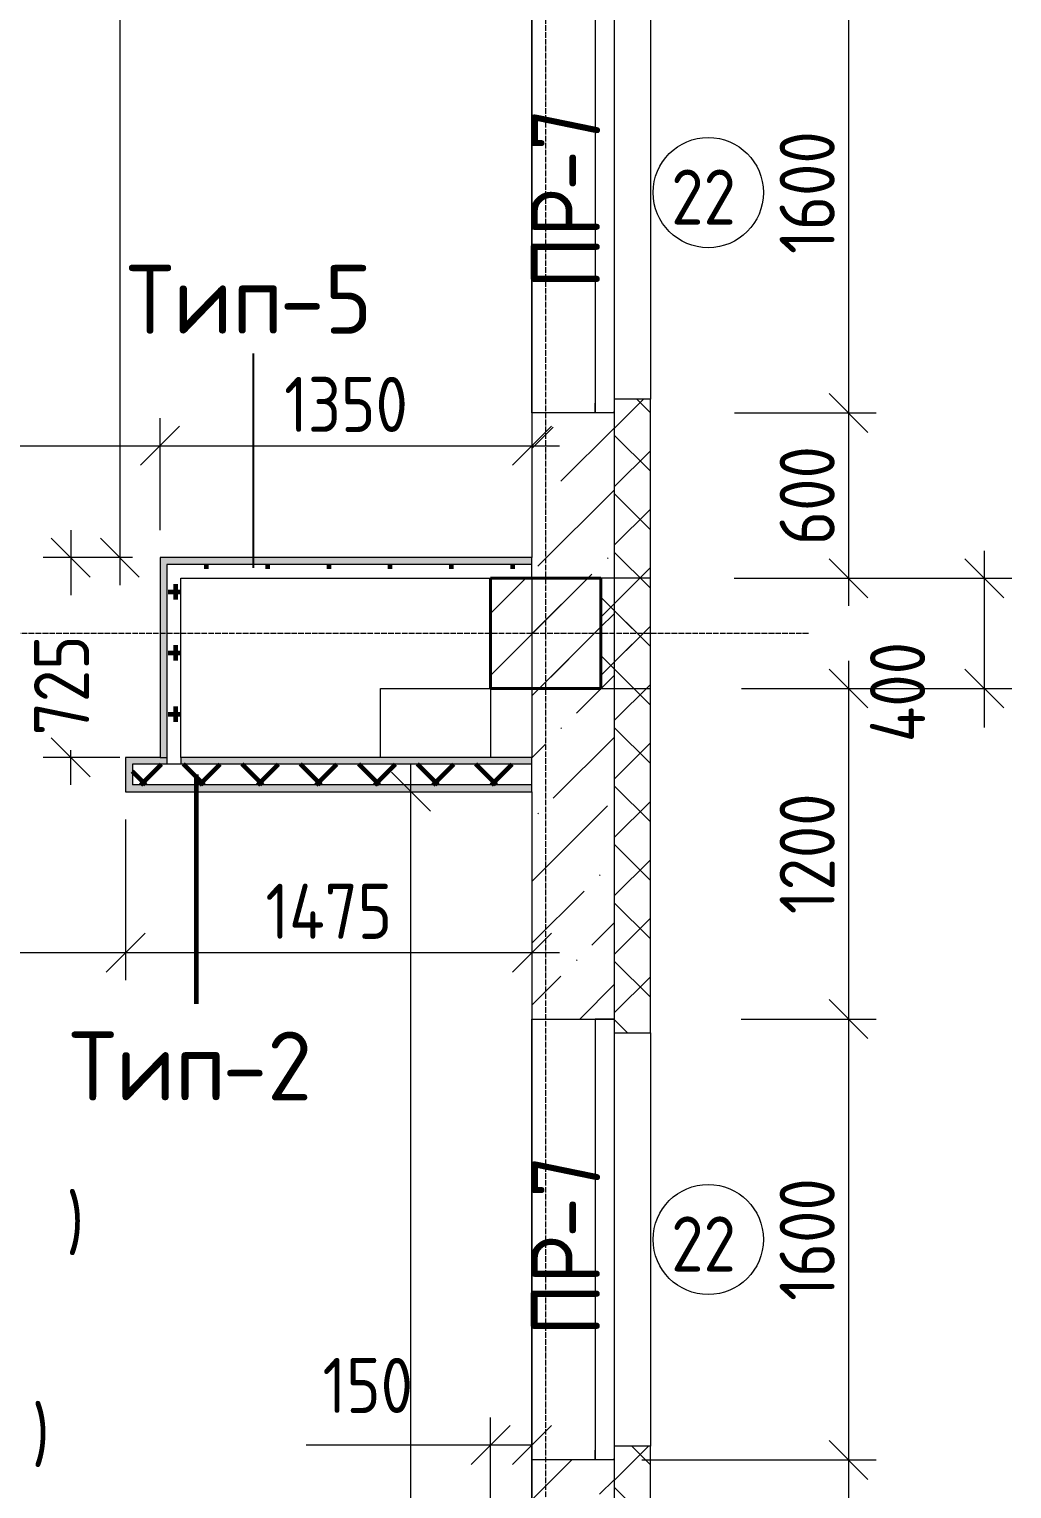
# Model space of a CAD drawing. Header units: millimetres. Extents: x -60946 to 138510, y -262288 to 24501.
# Drawn here: x 59734 to 63301, y -198328 to -193031 of the extents above; entities that cross this region are included whole.
import ezdxf

# ---------------------------------------------------------------- set-up
doc = ezdxf.new("R2010")
doc.units = ezdxf.units.MM
doc.linetypes.add('ADSK_Линия сетки', pattern=[25, 20, -2.5, 0, -2.5])
for name, color, linetype, lineweight in [('2)Тип-2', 3, 'Continuous', 60), ('2)Тип-5', 1, 'Continuous', 60), ('_ Окна', 7, 'Continuous', 18), ('Марки', 7, 'Continuous', 20), ('Марки окон', 7, 'Continuous', 20), ('Несущие колонны', 7, 'Continuous', 18), ('Окна', 7, 'Continuous', 9), ('Оси', 7, 'Continuous', 9), ('Перекрытие', 7, 'Continuous', 18), ('Размеры', 7, 'Continuous', 9), ('Стены внутренние', 7, 'Continuous', 18), ('Стены наружные', 7, 'Continuous', 18), ('Стены штриховка', 7, 'Continuous', 9)]:
    doc.layers.add(name, color=color, linetype=linetype, lineweight=lineweight)
doc.styles.add('GOST Common_2', font='', dxfattribs={"width": 0.9, "height": 250})
doc.styles.add('GOST Common_3', font='', dxfattribs={"width": 0.9, "height": 200})
doc.styles.add('GOST Common_4', font='', dxfattribs={"height": 250})
doc.styles.get('GOST Common_2').set_extended_font_data('GOST Common')
doc.styles.get('GOST Common_3').set_extended_font_data('GOST Common')
doc.styles.get('GOST Common_4').set_extended_font_data('GOST Common')
doc.dimstyles.new('ADSK_Основной_2_0', dxfattribs={"dimscale": 304.8, "dimtxt": 201.142999, "dimasz": 0.463911, "dimexe": 0.328084, "dimexo": 0.328084, "dimgap": 0.164042, "dimtad": 1, "dimdec": 3, "dimrnd": 0.001, "dimdsep": 46, "dimtxsty": 'GOST Common_3', "dimblk1": 'OBLIQUE', "dimblk2": 'OBLIQUE', "dimsah": 1, "dimcen": 0.09, "dimdle": 0.328084, "dimazin": 2, "dimtfac": 1, "dimtdec": 4, "dimtix": 1, "dimtmove": 0, "dimatfit": 3, "dimfxl": 1, "dimtvp": 1, "dimtolj": 1, "dimtzin": 0, "dimlwd": 20, "dimlwe": 20, "dimarcsym": 2})
doc.dimstyles.new('ADSK_Основной_2_0_1', dxfattribs={"dimscale": 304.8, "dimtxt": 201.142999, "dimasz": 0.463911, "dimexe": 0.328084, "dimexo": 0.328084, "dimgap": 0.164042, "dimtad": 1, "dimdec": 3, "dimrnd": 0.001, "dimdsep": 46, "dimtxsty": 'GOST Common_3', "dimblk1": 'OBLIQUE', "dimblk2": 'OBLIQUE', "dimsah": 1, "dimcen": 0.09, "dimdle": 0.328084, "dimazin": 2, "dimtfac": 1, "dimtdec": 4, "dimtix": 1, "dimtmove": 1, "dimatfit": 3, "dimfxl": 1, "dimtvp": 1, "dimtolj": 1, "dimtzin": 0, "dimlwd": 20, "dimlwe": 20, "dimarcsym": 2})
doc.dimstyles.new('ADSK_Основной_2_0_2', dxfattribs={"dimscale": 304.8, "dimtxt": 201.142999, "dimasz": 0.463911, "dimexe": 0.328084, "dimexo": 0.328084, "dimgap": 0.164042, "dimtad": 1, "dimdec": 3, "dimrnd": 0.001, "dimdsep": 46, "dimtxsty": 'GOST Common_3', "dimblk1": 'OBLIQUE', "dimblk2": 'OBLIQUE', "dimsah": 1, "dimcen": 0.09, "dimdle": 0.328084, "dimazin": 2, "dimtfac": 1, "dimtdec": 4, "dimtix": 1, "dimtmove": 0, "dimatfit": 3, "dimfxl": 1, "dimtvp": 1, "dimtolj": 1, "dimtzin": 0, "dimlwd": 20, "dimlwe": 20, "dimarcsym": 2})
pattern_1 = [(45, (9.36, -198628.46), (-106.066, 106.066), []), (135, (9.36, -198628.46), (-106.066, -106.066), [])]
pattern_2 = [(0, (9.36, -198628.46), (111.125, 111.125), [55.562, -166.688]), (90, (37.14, -198656.24), (-111.125, 111.125), [55.562, -166.688])]

# ---------------------------------------------------------------- blocks, each defined once
blk = doc.blocks.new('ADSK_КолоннаЖБ_Прямоугольная - 400x400 мм-1807143-Кладочный план 4-го этажа')
at = {"layer": 'Несущие колонны', "lineweight": 40}
for p, q in [((-200, 200), (200, 200)), ((-200, -200), (-200, 200)), ((200, 200), (200, -200)), ((200, -200), (-200, -200))]:
    blk.add_line(p, q, dxfattribs=at)
blk = doc.blocks.new('ОКНО L03 _2СТ_RS - ОК-5_1600х2000h-3556615-Кладочный план 4-го этажа')
at = {"layer": '_ Окна'}
for p, q in [((-838.1, 149), (761.9, 149)), ((-838.1, 149), (-838.1, 79)), ((-838.1, 149), (-833.1, 149)), ((-818.1, 149), (-38.1, 149)), ((-38.1, 149), (741.9, 149)), ((761.9, 149), (756.9, 149)), ((761.9, 149), (761.9, 79)), ((-838.1, 79), (761.9, 79)), ((-838.1, 79), (-803.1, 79)), ((-818.1, 79), (-38.1, 79)), ((-38.1, 79), (741.9, 79)), ((761.9, 79), (726.9, 79))]:
    blk.add_line(p, q, dxfattribs=at)
at = {"layer": 'Окна'}
blk.add_line((-888.1, -150), (811.9, -150), dxfattribs=at)
blk = doc.blocks.new('_Oblique')
at = {"color": 0, "linetype": 'ByBlock', "lineweight": -2}
blk.add_line((-0.5, -0.5), (0.5, 0.5), dxfattribs=at)
blk = doc.blocks.new('*D5826')
at = {"layer": 'Defpoints', "color": 0, "transparency": 16777216}
for p in [(62194.5, -192823.5), (62194.5, -194423.5), (62708.4, -194423.5)]:
    blk.add_point(p, dxfattribs=at)
at = {"layer": 'Размеры', "color": 0, "lineweight": 20, "transparency": 16777216}
for p, q in [((62708.4, -192723.5), (62708.4, -194523.5)), ((62294.5, -192823.5), (62808.4, -192823.5)), ((62294.5, -194423.5), (62808.4, -194423.5))]:
    blk.add_line(p, q, dxfattribs=at)
at = {"layer": 'Размеры', "color": 0, "lineweight": 20, "transparency": 16777216, "xscale": 141.4, "yscale": 141.4, "zscale": 141.4}
for p, rotation in [((62708.4, -192823.5), 90), ((62708.4, -194423.5), 270)]:
    blk.add_blockref('_Oblique', p, dxfattribs=dict(at, rotation=rotation))
at = {"layer": 'Размеры', "color": 0, "lineweight": 9, "transparency": 16777216, "insert": (62558.4, -193623.5), "char_height": 200, "width": 560.473, "attachment_point": 5, "rotation": 90, "style": 'GOST Common_3'}
blk.add_mtext('\\A1;1600', dxfattribs=at)
blk = doc.blocks.new('*D5827')
at = {"layer": 'Defpoints', "color": 0, "transparency": 16777216}
for p in [(62194.5, -194423.5), (62193.4, -195023.5), (62708.4, -195023.5)]:
    blk.add_point(p, dxfattribs=at)
at = {"layer": 'Размеры', "color": 0, "lineweight": 20, "transparency": 16777216}
for p, q in [((62708.4, -194323.5), (62708.4, -195123.5)), ((62294.5, -194423.5), (62808.4, -194423.5)), ((62293.4, -195023.5), (62808.4, -195023.5))]:
    blk.add_line(p, q, dxfattribs=at)
at = {"layer": 'Размеры', "color": 0, "lineweight": 20, "transparency": 16777216, "xscale": 141.4, "yscale": 141.4, "zscale": 141.4}
for p, rotation in [((62708.4, -194423.5), 90), ((62708.4, -195023.5), 270)]:
    blk.add_blockref('_Oblique', p, dxfattribs=dict(at, rotation=rotation))
at = {"layer": 'Размеры', "color": 0, "lineweight": 9, "transparency": 16777216, "insert": (62558.4, -194723.5), "char_height": 200, "width": 454.106, "attachment_point": 5, "rotation": 90, "style": 'GOST Common_3'}
blk.add_mtext('\\A1;600', dxfattribs=at)
blk = doc.blocks.new('*D5828')
at = {"layer": 'Defpoints', "color": 0, "transparency": 16777216}
for p in [(62193.4, -195023.5), (62219.5, -195423.5), (63201.3, -195423.5)]:
    blk.add_point(p, dxfattribs=at)
at = {"layer": 'Размеры', "color": 0, "lineweight": 20, "transparency": 16777216}
for p, q in [((63201.3, -194923.5), (63201.3, -195423.5)), ((62293.4, -195023.5), (63301.3, -195023.5)), ((62319.5, -195423.5), (63301.3, -195423.5)), ((63201.3, -195423.5), (63201.3, -195564.9))]:
    blk.add_line(p, q, dxfattribs=at)
at = {"layer": 'Размеры', "color": 0, "lineweight": 20, "transparency": 16777216, "xscale": 141.4, "yscale": 141.4, "zscale": 141.4}
for p, rotation in [((63201.3, -195023.5), 90), ((63201.3, -195423.5), 270)]:
    blk.add_blockref('_Oblique', p, dxfattribs=dict(at, rotation=rotation))
at = {"layer": 'Размеры', "color": 0, "lineweight": 9, "transparency": 16777216, "insert": (62786.5, -195618.8), "char_height": 200, "width": 474.561, "attachment_point": 1, "rotation": 90, "line_spacing_factor": 1.022761, "style": 'GOST Common_3'}
blk.add_mtext('\\A1;400', dxfattribs=at)
blk = doc.blocks.new('*D5829')
at = {"layer": 'Defpoints', "color": 0, "transparency": 16777216}
for p in [(62219.5, -195423.5), (62219, -196623.5), (62708.4, -196623.5)]:
    blk.add_point(p, dxfattribs=at)
at = {"layer": 'Размеры', "color": 0, "lineweight": 20, "transparency": 16777216}
for p, q in [((62708.4, -195323.5), (62708.4, -196723.5)), ((62319.5, -195423.5), (62808.4, -195423.5)), ((62319, -196623.5), (62808.4, -196623.5))]:
    blk.add_line(p, q, dxfattribs=at)
at = {"layer": 'Размеры', "color": 0, "lineweight": 20, "transparency": 16777216, "xscale": 141.4, "yscale": 141.4, "zscale": 141.4}
for p, rotation in [((62708.4, -195423.5), 90), ((62708.4, -196623.5), 270)]:
    blk.add_blockref('_Oblique', p, dxfattribs=dict(at, rotation=rotation))
at = {"layer": 'Размеры', "color": 0, "lineweight": 9, "transparency": 16777216, "insert": (62558.4, -196023.5), "char_height": 200, "width": 560.473, "attachment_point": 5, "rotation": 90, "style": 'GOST Common_3'}
blk.add_mtext('\\A1;1200', dxfattribs=at)
blk = doc.blocks.new('*D5830')
at = {"layer": 'Defpoints', "color": 0, "transparency": 16777216}
for p in [(62219, -196623.5), (61858.4, -198223.5), (62708.4, -198223.5)]:
    blk.add_point(p, dxfattribs=at)
at = {"layer": 'Размеры', "color": 0, "lineweight": 20, "transparency": 16777216}
for p, q in [((62708.4, -196523.5), (62708.4, -198323.5)), ((62319, -196623.5), (62808.4, -196623.5)), ((61958.4, -198223.5), (62808.4, -198223.5))]:
    blk.add_line(p, q, dxfattribs=at)
at = {"layer": 'Размеры', "color": 0, "lineweight": 20, "transparency": 16777216, "xscale": 141.4, "yscale": 141.4, "zscale": 141.4}
for p, rotation in [((62708.4, -196623.5), 90), ((62708.4, -198223.5), 270)]:
    blk.add_blockref('_Oblique', p, dxfattribs=dict(at, rotation=rotation))
at = {"layer": 'Размеры', "color": 0, "lineweight": 9, "transparency": 16777216, "insert": (62558.4, -197423.5), "char_height": 200, "width": 560.473, "attachment_point": 5, "rotation": 90, "style": 'GOST Common_3'}
blk.add_mtext('\\A1;1600', dxfattribs=at)
blk = doc.blocks.new('*D5831')
at = {"layer": 'Defpoints', "color": 0, "transparency": 16777216}
for p in [(61858.4, -198223.5), (61809.4, -199423.5), (62708.4, -199423.5)]:
    blk.add_point(p, dxfattribs=at)
at = {"layer": 'Размеры', "color": 0, "lineweight": 20, "transparency": 16777216}
for p, q in [((62708.4, -198123.5), (62708.4, -199523.5)), ((61958.4, -198223.5), (62808.4, -198223.5)), ((61909.4, -199423.5), (62808.4, -199423.5))]:
    blk.add_line(p, q, dxfattribs=at)
at = {"layer": 'Размеры', "color": 0, "lineweight": 20, "transparency": 16777216, "xscale": 141.4, "yscale": 141.4, "zscale": 141.4}
for p, rotation in [((62708.4, -198223.5), 90), ((62708.4, -199423.5), 270)]:
    blk.add_blockref('_Oblique', p, dxfattribs=dict(at, rotation=rotation))
at = {"layer": 'Размеры', "color": 0, "lineweight": 9, "transparency": 16777216, "insert": (62558.4, -198823.5), "char_height": 200, "width": 560.473, "attachment_point": 5, "rotation": 90, "style": 'GOST Common_3'}
blk.add_mtext('\\A1;1200', dxfattribs=at)
blk = doc.blocks.new('*D5971')
at = {"layer": 'Defpoints', "color": 0, "transparency": 16777216}
for p in [(60306.3, -189423.5), (60063.2, -194948.5), (60209.4, -194948.5)]:
    blk.add_point(p, dxfattribs=at)
at = {"layer": 'Размеры', "color": 0, "lineweight": 20, "transparency": 16777216}
for p, q in [((60063.2, -189323.5), (60063.2, -195048.5)), ((60206.3, -189423.5), (59963.2, -189423.5)), ((60109.4, -194948.5), (59963.2, -194948.5))]:
    blk.add_line(p, q, dxfattribs=at)
at = {"layer": 'Размеры', "color": 0, "lineweight": 20, "transparency": 16777216, "xscale": 141.4, "yscale": 141.4, "zscale": 141.4}
for p, rotation in [((60063.2, -189423.5), 90), ((60063.2, -194948.5), 270)]:
    blk.add_blockref('_Oblique', p, dxfattribs=dict(at, rotation=rotation))
at = {"layer": 'Размеры', "color": 0, "lineweight": 9, "transparency": 16777216, "insert": (59913.2, -192186), "char_height": 200, "width": 605.475, "attachment_point": 5, "rotation": 90, "style": 'GOST Common_3'}
blk.add_mtext('\\A1;5525', dxfattribs=at)
blk = doc.blocks.new('*D5972')
at = {"layer": 'Defpoints', "color": 0, "transparency": 16777216}
for p in [(60209.4, -194948.5), (59885.1, -195673.5), (60163.1, -195673.5)]:
    blk.add_point(p, dxfattribs=at)
at = {"layer": 'Размеры', "color": 0, "lineweight": 20, "transparency": 16777216}
for p, q in [((59885.1, -194848.5), (59885.1, -195084.9)), ((60109.4, -194948.5), (59785.1, -194948.5)), ((59885.1, -195773.5), (59885.1, -195647.8)), ((60063.1, -195673.5), (59785.1, -195673.5))]:
    blk.add_line(p, q, dxfattribs=at)
at = {"layer": 'Размеры', "color": 0, "lineweight": 20, "transparency": 16777216, "xscale": 141.4, "yscale": 141.4, "zscale": 141.4}
for p, rotation in [((59885.1, -194948.5), 90), ((59885.1, -195673.5), 270)]:
    blk.add_blockref('_Oblique', p, dxfattribs=dict(at, rotation=rotation))
at = {"layer": 'Размеры', "color": 0, "lineweight": 9, "transparency": 16777216, "insert": (59751.8, -195593.4), "char_height": 200, "width": 454.106, "attachment_point": 1, "rotation": 90, "line_spacing_factor": 1.022761, "style": 'GOST Common_3'}
blk.add_mtext('\\A1;725', dxfattribs=at)
blk = doc.blocks.new('*D6041')
at = {"layer": 'Defpoints', "color": 0, "transparency": 16777216}
for p in [(58884.4, -195798.5), (60084.4, -195798.5), (60084.4, -196382.2)]:
    blk.add_point(p, dxfattribs=at)
at = {"layer": 'Размеры', "color": 0, "lineweight": 20, "transparency": 16777216}
for p, q in [((58884.4, -195898.5), (58884.4, -196482.2)), ((60084.4, -195898.5), (60084.4, -196482.2)), ((58784.4, -196382.2), (60184.4, -196382.2))]:
    blk.add_line(p, q, dxfattribs=at)
at = {"layer": 'Размеры', "color": 0, "lineweight": 20, "transparency": 16777216, "xscale": 141.4, "yscale": 141.4, "zscale": 141.4, "rotation": 180}
blk.add_blockref('_Oblique', (58884.4, -196382.2), dxfattribs=at)
at = {"layer": 'Размеры', "color": 0, "lineweight": 20, "transparency": 16777216, "xscale": 141.4, "yscale": 141.4, "zscale": 141.4}
blk.add_blockref('_Oblique', (60084.4, -196382.2), dxfattribs=at)
at = {"layer": 'Размеры', "color": 0, "lineweight": 9, "transparency": 16777216, "insert": (59484.4, -196232.2), "char_height": 200, "width": 560.473, "attachment_point": 5, "style": 'GOST Common_3'}
blk.add_mtext('\\A1;1200', dxfattribs=at)
blk = doc.blocks.new('*D6042')
at = {"layer": 'Defpoints', "color": 0, "transparency": 16777216}
for p in [(60084.4, -195798.5), (61559.4, -196282.3), (61559.4, -196382.2)]:
    blk.add_point(p, dxfattribs=at)
at = {"layer": 'Размеры', "color": 0, "lineweight": 20, "transparency": 16777216}
for p, q in [((60084.4, -195898.5), (60084.4, -196482.2)), ((59984.4, -196382.2), (61659.4, -196382.2)), ((61559.4, -196382.3), (61559.4, -196482.2))]:
    blk.add_line(p, q, dxfattribs=at)
at = {"layer": 'Размеры', "color": 0, "lineweight": 20, "transparency": 16777216, "xscale": 141.4, "yscale": 141.4, "zscale": 141.4, "rotation": 180}
blk.add_blockref('_Oblique', (60084.4, -196382.2), dxfattribs=at)
at = {"layer": 'Размеры', "color": 0, "lineweight": 20, "transparency": 16777216, "xscale": 141.4, "yscale": 141.4, "zscale": 141.4}
blk.add_blockref('_Oblique', (61559.4, -196382.2), dxfattribs=at)
at = {"layer": 'Размеры', "color": 0, "lineweight": 9, "transparency": 16777216, "insert": (60821.9, -196232.2), "char_height": 200, "width": 580.928, "attachment_point": 5, "style": 'GOST Common_3'}
blk.add_mtext('\\A1;1475', dxfattribs=at)
blk = doc.blocks.new('*D6263')
at = {"layer": 'Defpoints', "color": 0, "transparency": 16777216}
for p in [(58709.4, -194442.5), (60209.4, -194542.5), (60209.4, -194948.5)]:
    blk.add_point(p, dxfattribs=at)
at = {"layer": 'Размеры', "color": 0, "lineweight": 20, "transparency": 16777216}
for p, q in [((60209.4, -194848.5), (60209.4, -194442.5)), ((58609.4, -194542.5), (60309.4, -194542.5)), ((58709.4, -194542.5), (58709.4, -194642.5))]:
    blk.add_line(p, q, dxfattribs=at)
at = {"layer": 'Размеры', "color": 0, "lineweight": 20, "transparency": 16777216, "xscale": 141.4, "yscale": 141.4, "zscale": 141.4, "rotation": 180}
blk.add_blockref('_Oblique', (58709.4, -194542.5), dxfattribs=at)
at = {"layer": 'Размеры', "color": 0, "lineweight": 20, "transparency": 16777216, "xscale": 141.4, "yscale": 141.4, "zscale": 141.4}
blk.add_blockref('_Oblique', (60209.4, -194542.5), dxfattribs=at)
at = {"layer": 'Размеры', "color": 0, "lineweight": 9, "transparency": 16777216, "insert": (59459.4, -194392.5), "char_height": 200, "width": 560.473, "attachment_point": 5, "style": 'GOST Common_3'}
blk.add_mtext('\\A1;1500', dxfattribs=at)
blk = doc.blocks.new('*D6264')
at = {"layer": 'Defpoints', "color": 0, "transparency": 16777216}
for p in [(61559.4, -194442.5), (61559.4, -194542.5), (60209.4, -194948.5)]:
    blk.add_point(p, dxfattribs=at)
at = {"layer": 'Размеры', "color": 0, "lineweight": 20, "transparency": 16777216}
for p, q in [((60209.4, -194848.5), (60209.4, -194442.5)), ((60109.4, -194542.5), (61659.4, -194542.5)), ((61559.4, -194542.5), (61559.4, -194642.5))]:
    blk.add_line(p, q, dxfattribs=at)
at = {"layer": 'Размеры', "color": 0, "lineweight": 20, "transparency": 16777216, "xscale": 141.4, "yscale": 141.4, "zscale": 141.4, "rotation": 180}
blk.add_blockref('_Oblique', (60209.4, -194542.5), dxfattribs=at)
at = {"layer": 'Размеры', "color": 0, "lineweight": 20, "transparency": 16777216, "xscale": 141.4, "yscale": 141.4, "zscale": 141.4}
blk.add_blockref('_Oblique', (61559.4, -194542.5), dxfattribs=at)
at = {"layer": 'Размеры', "color": 0, "lineweight": 9, "transparency": 16777216, "insert": (60884.4, -194392.5), "char_height": 200, "width": 560.473, "attachment_point": 5, "style": 'GOST Common_3'}
blk.add_mtext('\\A1;1350', dxfattribs=at)
blk = doc.blocks.new('*D6289')
at = {"layer": 'Defpoints', "color": 0, "transparency": 16777216}
for p in [(61559.4, -198169.8), (61559.4, -198665.4), (61409.4, -199423.5)]:
    blk.add_point(p, dxfattribs=at)
at = {"layer": 'Размеры', "color": 0, "lineweight": 20, "transparency": 16777216}
for p, q in [((61409.4, -199323.5), (61409.4, -198069.8)), ((61559.4, -198565.4), (61559.4, -198069.8)), ((61409.4, -198169.8), (60739.4, -198169.8)), ((61559.4, -198169.8), (61309.4, -198169.8))]:
    blk.add_line(p, q, dxfattribs=at)
at = {"layer": 'Размеры', "color": 0, "lineweight": 20, "transparency": 16777216, "xscale": 141.4, "yscale": 141.4, "zscale": 141.4, "rotation": 180}
blk.add_blockref('_Oblique', (61409.4, -198169.8), dxfattribs=at)
at = {"layer": 'Размеры', "color": 0, "lineweight": 20, "transparency": 16777216, "xscale": 141.4, "yscale": 141.4, "zscale": 141.4}
blk.add_blockref('_Oblique', (61559.4, -198169.8), dxfattribs=at)
at = {"layer": 'Размеры', "color": 0, "lineweight": 9, "transparency": 16777216, "insert": (60799.1, -197853.2), "char_height": 200, "width": 409.104, "attachment_point": 1, "line_spacing_factor": 1.022761, "style": 'GOST Common_3'}
blk.add_mtext('\\A1;150', dxfattribs=at)
blk = doc.blocks.new('*D6290')
at = {"layer": 'Defpoints', "color": 0, "transparency": 16777216}
for p in [(61020, -195798.5), (61120, -195798.5), (61020, -202448.5)]:
    blk.add_point(p, dxfattribs=at)
at = {"layer": 'Размеры', "color": 0, "lineweight": 20, "transparency": 16777216}
for p, q in [((61120, -202548.5), (61120, -195698.5)), ((61120, -195798.5), (61220, -195798.5)), ((61120, -202448.5), (61220, -202448.5))]:
    blk.add_line(p, q, dxfattribs=at)
at = {"layer": 'Размеры', "color": 0, "lineweight": 20, "transparency": 16777216, "xscale": 141.4, "yscale": 141.4, "zscale": 141.4}
for p, rotation in [((61120, -195798.5), 90), ((61120, -202448.5), 270)]:
    blk.add_blockref('_Oblique', p, dxfattribs=dict(at, rotation=rotation))
at = {"layer": 'Размеры', "color": 0, "lineweight": 9, "transparency": 16777216, "insert": (60970, -199123.5), "char_height": 200, "width": 605.475, "attachment_point": 5, "rotation": 90, "style": 'GOST Common_3'}
blk.add_mtext('\\A1;6650', dxfattribs=at)
blk = doc.blocks.new('М_окна1 - Маркировка типоразмера-1510237-Кладочный план 4-го этажа')
at = {"layer": 'Марки окон'}
blk.add_circle((0, 0), 2, dxfattribs=at)

msp = doc.modelspace()

# ---------------------------------------------------------------- hatches: boundary and pattern name
at = {"layer": '2)Тип-2'}
h = msp.add_hatch(color=256, dxfattribs=at)
h.paths.add_polyline_path([(53184.3615, -195798.4914), (53184.3615, -195673.4914), (52734.3615, -195673.4914), (52734.3615, -195698.4914), (53159.3615, -195698.4914), (53159.3615, -195798.4914)])
h.paths.add_polyline_path([(54409.3615, -195798.4914), (54409.3615, -195698.4914), (54534.3615, -195698.4914), (54534.3615, -195673.4914), (54384.3615, -195673.4914), (54384.3615, -195798.4914)])
h.paths.add_polyline_path([(60084.3615, -195798.4914), (60109.3615, -195798.4914), (60109.3615, -195698.4914), (60234.3615, -195698.4914), (60234.3615, -195673.4914), (60084.3615, -195673.4914)])
h.paths.add_polyline_path([(52509.3615, -195798.4914), (52534.3615, -195798.4914), (52534.3615, -195698.4914), (52659.3615, -195698.4914), (52659.3615, -195673.4914), (52509.3615, -195673.4914)])
h.paths.add_polyline_path([(58484.3615, -195798.4914), (58484.3615, -195698.4914), (58609.3615, -195698.4914), (58609.3615, -195673.4914), (58459.3615, -195673.4914), (58459.3615, -195798.4914)])
h.paths.add_polyline_path([(51309.3615, -195798.4914), (51309.3615, -195673.4914), (51159.3615, -195673.4914), (51159.3615, -195698.4914), (51284.3615, -195698.4914), (51284.3615, -195798.4914)])
h.paths.add_polyline_path([(57259.3615, -195798.4914), (57259.3615, -195673.4914), (57109.3615, -195673.4914), (57109.3615, -195698.4914), (57234.3615, -195698.4914), (57234.3615, -195798.4914)])
h.paths.add_polyline_path([(58859.3615, -195798.4914), (58884.3615, -195798.4914), (58884.3615, -195673.4914), (58684.3615, -195673.4914), (58684.3615, -195698.4914), (58859.3615, -195698.4914), (58859.3615, -195773.4914)])
h.paths.add_polyline_path([(60284.3615, -195698.4914), (61559.3615, -195698.4914), (61559.3615, -195673.4914), (60284.3615, -195673.4914)])
h.paths.add_polyline_path([(56134.3615, -195698.4914), (56179.3615, -195698.4914), (56179.3615, -195673.4914), (56134.3615, -195673.4914)])
h.paths.add_polyline_path([(50322.5686, -195698.4914), (51109.3615, -195698.4914), (51109.3615, -195673.4914), (50134.3615, -195673.4914), (50134.3615, -195698.4914), (50234.3615, -195698.4914)])
h.paths.add_polyline_path([(57059.3615, -195698.4914), (57059.3615, -195673.4914), (57039.3615, -195673.4914), (57039.3615, -195698.4914)])
h.paths.add_polyline_path([(56084.3615, -195698.4914), (56084.3615, -195673.4914), (54584.3615, -195673.4914), (54584.3615, -195698.4914)])
h = msp.add_hatch(dxfattribs=at)
h.set_pattern_fill('FP_4', color=256, style=0, pattern_type=2)
h.set_pattern_definition(pattern_1)
h.paths.add_polyline_path([(60109.3615, -195773.4914), (61559.3615, -195773.4914), (61559.3615, -195698.4914), (60109.3615, -195698.4914)])
h.paths.add_polyline_path([(58859.3615, -195773.4914), (58859.3615, -195698.4914), (58484.3615, -195698.4914), (58484.3615, -195773.4914)])
h.paths.add_polyline_path([(51147.6101, -195773.4914), (51284.3615, -195773.4914), (51284.3615, -195698.4914), (50209.3615, -195698.4914), (50209.3615, -195773.4914), (50322.5686, -195773.4914)])
h.paths.add_polyline_path([(52534.3615, -195773.4914), (53159.3615, -195773.4914), (53159.3615, -195698.4914), (52534.3615, -195698.4914)])
h.paths.add_polyline_path([(54409.3615, -195773.4914), (56179.3615, -195773.4914), (56179.3615, -195698.4914), (54409.3615, -195698.4914)])
h.paths.add_polyline_path([(57234.3615, -195773.4914), (57234.3615, -195698.4914), (57039.3615, -195698.4914), (57039.3615, -195773.4914)])
h = msp.add_hatch(color=256, dxfattribs=at)
h.paths.add_polyline_path([(61559.3615, -195798.4914), (61559.3615, -195773.4914), (60109.3615, -195773.4914), (60109.3615, -195798.4914), (61048.1079, -195798.4914)])
h.paths.add_polyline_path([(50322.5686, -195798.4914), (51284.3615, -195798.4914), (51284.3615, -195773.4914), (50234.3615, -195773.4914), (50234.3615, -195798.4914)])
h.paths.add_polyline_path([(56097.859, -195798.4914), (56179.3615, -195798.4914), (56179.3615, -195773.4914), (54409.3615, -195773.4914), (54409.3615, -195798.4914), (54447.7761, -195798.4914)])
h.paths.add_polyline_path([(58859.3615, -195798.4914), (58859.3615, -195773.4914), (58484.3615, -195773.4914), (58484.3615, -195798.4914)])
h.paths.add_polyline_path([(52534.3615, -195798.4914), (53159.3615, -195798.4914), (53159.3615, -195773.4914), (52534.3615, -195773.4914)])
h.paths.add_polyline_path([(57234.3615, -195798.4914), (57234.3615, -195773.4914), (57039.3615, -195773.4914), (57039.3615, -195798.4914)])
at = {"layer": '2)Тип-5', "true_color": 0xd50000}
for points in [[(60234.3615, -194973.4914), (61559.3615, -194973.4914), (61559.3615, -194948.4914), (60209.3615, -194948.4914), (60209.3615, -194973.4914)], [(60209.3615, -195673.4914), (60234.3615, -195673.4914), (60234.3615, -194973.4914), (60209.3615, -194973.4914), (60209.3615, -195092.7203)]]:
    msp.add_hatch(color=12, dxfattribs=at).paths.add_polyline_path(points)
h = msp.add_hatch(dxfattribs=at)
h.set_pattern_fill('FP_7', color=12, style=0, pattern_type=2)
h.set_pattern_definition(pattern_2)
h.paths.add_polyline_path([(60284.3615, -195023.4914), (61559.3615, -195023.4914), (61559.3615, -194973.4914), (60234.3615, -194973.4914), (60234.3615, -195023.4914)])
h = msp.add_hatch(dxfattribs=at)
h.set_pattern_fill('FP_7', color=12, style=0, pattern_type=2)
h.set_pattern_definition(pattern_2)
h.paths.add_polyline_path([(60284.3615, -195698.4914), (60284.3615, -195023.4914), (60234.3615, -195023.4914), (60234.3615, -195698.4914)])
at = {"layer": 'Несущие колонны', "lineweight": 9}
h = msp.add_hatch(dxfattribs=at)
h.set_pattern_fill('FP_1', color=256, style=0, pattern_type=2)
h.set_pattern_definition([(45, (9.36, -198628.46), (-224.5064, 224.5064), []), (45, (233.87, -198628.46), (-224.5064, 224.5064), [396.875, -79.375, 3.353, -76.022])])
h.paths.add_polyline_path([(61409.3615, -195423.4914), (61809.3615, -195423.4914), (61809.3615, -195023.4914), (61409.3615, -195023.4914), (61409.3615, -195092.7203)])
at = {"layer": 'Стены внутренние', "lineweight": 9}
h = msp.add_hatch(dxfattribs=at)
h.set_pattern_fill('FP_2', color=256, style=0, pattern_type=2)
h.set_pattern_definition([(45, (9.36, -198628.46), (84.18955, 308.69595), [396.875, -79.375, 3.353, -76.022])])
h.paths.add_polyline_path([(61859.3615, -205873.4914), (61858.3615, -202023.4914), (61559.3615, -202023.4914), (61559.3615, -205873.4914)])
h.paths.add_polyline_path([(61858.3615, -200473.4914), (61859.3615, -200473.4914), (61858.3615, -198223.4914), (61559.3615, -198223.4914), (61559.3615, -199423.4914), (61809.3615, -199423.4914), (61809.3615, -199823.4914), (61559.3615, -199823.4914), (61559.3615, -200423.4914), (61858.3615, -200423.4914)])
h.paths.add_polyline_path([(61859.3615, -196673.4914), (61858.3615, -194423.4914), (61559.3615, -194423.4914), (61559.3615, -196623.4914), (61858.3615, -196623.4914), (61858.3615, -196673.4914)])
h.paths.add_polyline_path([(61858.3615, -192873.4914), (61859.3615, -192873.4914), (61859.3615, -189273.4914), (61559.3615, -189273.4914), (61559.3615, -192823.4914), (61858.3615, -192823.4914)])
at = {"layer": 'Стены наружные', "lineweight": 9}
h = msp.add_hatch(dxfattribs=at)
h.set_pattern_fill('FP_4', color=256, style=0, pattern_type=2)
h.set_pattern_definition(pattern_1)
h.paths.add_polyline_path([(61989.3615, -205873.4914), (61989.3615, -201973.4914), (61859.3615, -201973.4914), (61859.3615, -205873.4914), (61873.1494, -205873.4914)])
h.paths.add_polyline_path([(61989.3615, -200473.4914), (61989.3615, -198173.4914), (61859.3615, -198173.4914), (61859.3615, -200473.4914)])
h.paths.add_polyline_path([(61859.3615, -196673.4914), (61989.3615, -196673.4914), (61989.3615, -194373.4914), (61859.3615, -194373.4914), (61859.3615, -195092.7203)])
h.paths.add_polyline_path([(61859.3615, -192873.4914), (61989.3615, -192873.4914), (61989.3615, -188973.4914), (61859.3615, -188973.4914), (61859.3615, -192270.5967)])
h = msp.add_hatch(dxfattribs=at)
h.set_pattern_fill('FP_4', color=256, style=0, pattern_type=2)
h.set_pattern_definition(pattern_1)
h.paths.add_polyline_path([(61809.3615, -195423.4914), (61989.3615, -195423.4914), (61989.3615, -195023.4914), (61809.3615, -195023.4914), (61809.3615, -195092.7203)])

# ---------------------------------------------------------------- linework, layer by layer
at = {"layer": '2)Тип-2'}
msp.add_line((60340.3713, -195735.9914), (60340.3713, -196568.1341), dxfattribs=at)
at = {"layer": '2)Тип-5', "lineweight": 25}
msp.add_line((60548.2616, -194985.9914), (60548.2616, -194208.2069), dxfattribs=at)
at = {"layer": 'Несущие колонны', "lineweight": 9}
for p, q in [((61809.3615, -195023.4914), (61409.3615, -195023.4914)), ((61409.3615, -195023.4914), (61409.3615, -195423.4914)), ((61809.3615, -195423.4914), (61809.3615, -195023.4914)), ((61409.3615, -195423.4914), (61809.3615, -195423.4914))]:
    msp.add_line(p, q, dxfattribs=at)
at = {"layer": 'Оси', "linetype": 'ADSK_Линия сетки', "lineweight": 5}
for p, q in [((61609.3615, -209602.3427), (61609.3615, -188601.0153)), ((62563.3938, -195223.4914), (-25230.7352, -195223.4914))]:
    msp.add_line(p, q, dxfattribs=at)
at = {"layer": 'Перекрытие'}
for p, q in [((61009.3615, -195673.4914), (61009.3615, -195423.4914)), ((61009.3615, -195423.4914), (61409.3615, -195423.4914)), ((61409.3615, -195423.4914), (61409.3615, -195673.4914))]:
    msp.add_line(p, q, dxfattribs=at)
at = {"layer": 'Стены внутренние', "lineweight": 5}
for p, q in [((61559.3615, -194423.4914), (61559.3615, -192823.4914)), ((61859.3615, -194373.4914), (61858.3615, -194373.4914)), ((61858.3615, -194373.4914), (61858.3615, -194423.4914)), ((61559.3615, -194423.4914), (61559.3615, -194948.4914)), ((61858.3615, -194423.4914), (61559.3615, -194423.4914)), ((61559.3615, -194948.4914), (60209.3615, -194948.4914)), ((60209.3615, -194948.4914), (60209.3615, -195673.4914)), ((60284.3615, -195023.4914), (61559.3615, -195023.4914)), ((60284.3615, -195673.4914), (60284.3615, -195023.4914)), ((61559.3615, -195023.4914), (61559.3615, -195673.4914)), ((60209.3615, -195673.4914), (60084.3615, -195673.4914)), ((60084.3615, -195673.4914), (60084.3615, -195798.4914)), ((61559.3615, -195673.4914), (60284.3615, -195673.4914)), ((60084.3615, -195798.4914), (61559.3615, -195798.4914)), ((61559.3615, -195798.4914), (61559.3615, -196623.4914)), ((61559.3615, -196623.4914), (61858.3615, -196623.4914)), ((61559.3615, -198223.4914), (61559.3615, -196623.4914)), ((61858.3615, -196623.4914), (61858.3615, -196673.4914)), ((61858.3615, -196673.4914), (61859.3615, -196673.4914)), ((61859.3615, -198173.4914), (61858.3615, -198173.4914)), ((61858.3615, -198173.4914), (61858.3615, -198223.4914)), ((61559.3615, -198223.4914), (61559.3615, -199423.4914)), ((61858.3615, -198223.4914), (61559.3615, -198223.4914))]:
    msp.add_line(p, q, dxfattribs=at)
at = {"layer": 'Стены наружные', "lineweight": 9}
for p, q in [((61989.3615, -192873.4914), (61989.3615, -194373.4914)), ((61989.3615, -194373.4914), (61859.3615, -194373.4914)), ((61989.3615, -196673.4914), (61989.3615, -194373.4914)), ((61809.3615, -195023.4914), (61809.3615, -195423.4914)), ((61989.3615, -195023.4914), (61809.3615, -195023.4914)), ((61809.3615, -195423.4914), (61989.3615, -195423.4914)), ((61859.3615, -196673.4914), (61989.3615, -196673.4914)), ((61989.3615, -196673.4914), (61989.3615, -198173.4914)), ((61989.3615, -198173.4914), (61859.3615, -198173.4914)), ((61989.3615, -200473.4914), (61989.3615, -198173.4914))]:
    msp.add_line(p, q, dxfattribs=at)
at = {"layer": 'Стены штриховка', "lineweight": 9}
for p, q in [((61859.3615, -196673.4914), (61859.3615, -194373.4914)), ((61559.3615, -195023.4914), (61559.3615, -194948.4914)), ((61559.3615, -194973.4914), (60234.3615, -194973.4914)), ((60234.3615, -194973.4914), (60234.3615, -195698.4914)), ((60109.3615, -195698.4914), (60109.3615, -195773.4914)), ((61559.3615, -195698.4914), (60109.3615, -195698.4914)), ((60209.3615, -195673.4914), (60234.3615, -195673.4914)), ((60284.3615, -195673.4914), (60284.3615, -195698.4914)), ((61559.3615, -195798.4914), (61559.3615, -195673.4914)), ((61559.3615, -195773.4914), (60109.3615, -195773.4914)), ((61859.3615, -200473.4914), (61859.3615, -198173.4914))]:
    msp.add_line(p, q, dxfattribs=at)

# ---------------------------------------------------------------- block references
at = {"layer": 'Марки окон', "lineweight": 9, "xscale": 99.99999999999993, "yscale": 99.99999999999993, "zscale": 99.99999999999993}
for p in [(62199.3615, -193623.4914), (62199.3615, -197423.4914)]:
    msp.add_blockref('М_окна1 - Маркировка типоразмера-1510237-Кладочный план 4-го этажа', p, dxfattribs=at)
at = {"layer": 'Несущие колонны', "lineweight": 9, "rotation": 89.9999999999999}
msp.add_blockref('ADSK_КолоннаЖБ_Прямоугольная - 400x400 мм-1807143-Кладочный план 4-го этажа', (61609.3615, -195223.4914), dxfattribs=at)
at = {"layer": 'Окна', "rotation": 269.9999999999997}
for p in [(61709.3615, -193661.5914), (61709.3615, -197461.5914)]:
    msp.add_blockref('ОКНО L03 _2СТ_RS - ОК-5_1600х2000h-3556615-Кладочный план 4-го этажа', p, dxfattribs=at)

# ---------------------------------------------------------------- texts
at = {"layer": '2)Тип-2', "color": 116, "lineweight": 9, "true_color": 0x008040, "char_height": 250, "attachment_point": 1, "style": 'GOST Common_4'}
for s, insert, width in [('Тип', (59880.3713, -196668.707), 673.4175), ('-2', (60435.9963, -196668.707), 432.91125)]:
    msp.add_mtext(s, dxfattribs=dict(at, insert=insert, width=width))
at = {"layer": '2)Тип-5', "color": 116, "lineweight": 9, "true_color": 0x008040, "char_height": 250, "attachment_point": 1, "style": 'GOST Common_4'}
for s, insert, width in [('Тип', (60088.2616, -193885.7798), 673.4175), ('-5', (60643.8866, -193885.7798), 432.91125)]:
    msp.add_mtext(s, dxfattribs=dict(at, insert=insert, width=width))
at = {"layer": 'Марки', "lineweight": 9, "char_height": 250, "attachment_point": 1, "rotation": 90, "style": 'GOST Common_2'}
for s, insert, width in [('-7', (61556.3804, -193616.2348), 389.620125), ('ПР', (61556.3804, -193973.4223), 432.91125), ('-7', (61556.3804, -197416.2348), 389.620125), ('ПР', (61556.3804, -197773.4223), 432.91125)]:
    msp.add_mtext(s, dxfattribs=dict(at, insert=insert, width=width))
at = {"layer": 'Марки', "lineweight": 9, "char_height": 200, "width": 86.58225, "attachment_point": 1, "style": 'GOST Common_3'}
for insert in [(59870.019, -197260.6249), (59745.0033, -198029.9033)]:
    msp.add_mtext('\\fGOST Common|b0|i0|c204|p34|;\\W.9;)', dxfattribs=dict(at, insert=insert))
at = {"layer": 'Марки окон', "lineweight": 5, "char_height": 200, "width": 317.46825, "attachment_point": 1, "style": 'GOST Common_3'}
for insert in [(62064.8041, -193539.7061), (62064.8041, -197339.7061)]:
    msp.add_mtext('22', dxfattribs=dict(at, insert=insert))

# ---------------------------------------------------------------- dimensions: what is measured, and where the dimension line sits
at = {"layer": 'Размеры', "lineweight": 9}
for base, p1, p2, dimstyle, override, picture, middle in [((60063.1523, -194948.4914), (60306.3135, -189423.4914), (60209.3615, -194948.4914), 'ADSK_Основной_2_0_1', {"dimpost": '<>', "dimfxl": 5525.850585}, '*D5971', (59913.1523, -192185.9914)), ((62708.4332, -194423.4914), (62194.5246, -192823.4914), (62194.5246, -194423.4914), 'ADSK_Основной_2_0_1', {"dimpost": '<>', "dimfxl": 1600}, '*D5826', (62558.4332, -193623.4914)), ((62708.4332, -195023.4914), (62194.5246, -194423.4914), (62193.3598, -195023.4914), 'ADSK_Основной_2_0_1', {"dimpost": '<>', "dimfxl": 600.001131}, '*D5827', (62558.4332, -194723.4914)), ((62708.4332, -196623.4914), (62219.4566, -195423.4914), (62218.9613, -196623.4914), 'ADSK_Основной_2_0_1', {"dimpost": '<>', "dimfxl": 1200.000102}, '*D5829', (62558.4332, -196023.4914)), ((61119.9649, -195798.4914), (61019.98, -202448.4914), (61019.98, -195798.4914), 'ADSK_Основной_2_0_2', {"dimpost": '<>', "dimfxl": 6650}, '*D6290', (60969.9649, -199123.4914)), ((62708.4332, -198223.4914), (62218.9613, -196623.4914), (61858.3615, -198223.4914), 'ADSK_Основной_2_0_1', {"dimpost": '<>', "dimfxl": 1640.131777}, '*D5830', (62558.4332, -197423.4914)), ((62708.4332, -199423.4914), (61858.3615, -198223.4914), (61809.3615, -199423.4914), 'ADSK_Основной_2_0_1', {"dimpost": '<>', "dimfxl": 1201}, '*D5831', (62558.4332, -198823.4914))]:
    dim = msp.add_linear_dim(base=base, p1=p1, p2=p2, angle=90, dimstyle=dimstyle, override=override, dxfattribs=at)
    dim.commit()
    dim.dimension.update_dxf_attribs({"geometry": picture, "text_midpoint": middle})
for base, p1, p2, dimstyle, override, picture, middle in [((60209.3615, -194542.4782), (58709.3615, -194442.4933), (60209.3615, -194948.4914), 'ADSK_Основной_2_0_2', {"dimpost": '<>', "dimfxl": 1583.045812}, '*D6263', (59459.3615, -194392.4782)), ((61559.3615, -194542.4782), (60209.3615, -194948.4914), (61559.3615, -194442.4933), 'ADSK_Основной_2_0_2', {"dimpost": '<>', "dimfxl": 1441.712191}, '*D6264', (60884.3615, -194392.4782)), ((60084.3615, -196382.2452), (58884.3615, -195798.4914), (60084.3615, -195798.4914), 'ADSK_Основной_2_0_1', {"dimpost": '<>', "dimfxl": 1200}, '*D6041', (59484.3615, -196232.2452)), ((61559.3615, -196382.2452), (60084.3615, -195798.4914), (61559.3615, -196282.2603), 'ADSK_Основной_2_0_1', {"dimpost": '<>', "dimfxl": 1552.307108}, '*D6042', (60821.8615, -196232.2452))]:
    dim = msp.add_linear_dim(base=base, p1=p1, p2=p2, dimstyle=dimstyle, override=override, dxfattribs=at)
    dim.commit()
    dim.dimension.update_dxf_attribs({"geometry": picture, "text_midpoint": middle})
for base, p1, p2, override, picture, middle in [((59885.12, -195673.4914), (60209.3615, -194948.4914), (60163.1372, -195673.4914), {"dimpost": '<>', "dimfxl": 726.472083}, '*D5972', (59885.12, -195366.3712)), ((63201.2681, -195423.4914), (62193.3598, -195023.4914), (62219.4566, -195423.4914), {"dimpost": '<>', "dimfxl": 400.8504}, '*D5828', (62919.8395, -195564.8914))]:
    dim = msp.add_linear_dim(base=base, p1=p1, p2=p2, angle=90, dimstyle='ADSK_Основной_2_0', override=override, dxfattribs=at)
    dim.commit()
    dim.dimension.update_dxf_attribs({"geometry": picture, "text_midpoint": middle, "dimtype": 160, "text_rotation": 90})
dim = msp.add_linear_dim(base=(61559.3615, -198169.8283), p1=(61409.3615, -199423.4914), p2=(61559.3615, -198665.3551), dimstyle='ADSK_Основной_2_0', override={"dimpost": '<>', "dimfxl": 772.832891}, dxfattribs=at)
dim.commit()
dim.dimension.update_dxf_attribs({"geometry": '*D6289', "text_midpoint": (61003.6758, -198169.8283), "dimtype": 160})

doc.saveas('drawing.dxf')
